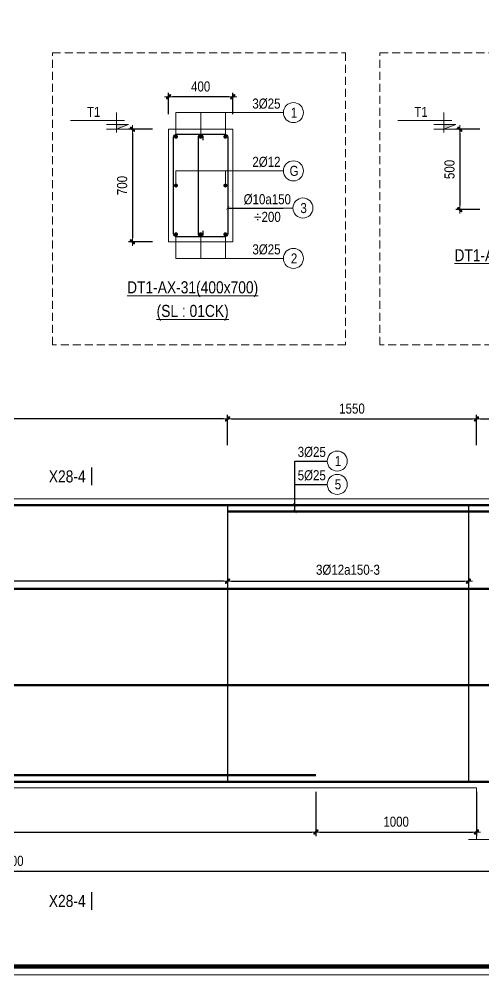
# Model space of a CAD drawing. Header units: millimetres. Extents: x 397144 to 8960116, y 345581 to 674207.
# Drawn here: x 5002017 to 5004912, y 648891 to 654840 of the extents above; entities that cross this region are included whole.
import ezdxf
from ezdxf.enums import TextEntityAlignment as Align
from ezdxf.xclip import XClip

# ---------------------------------------------------------------- set-up
doc = ezdxf.new("R2010")
doc.units = ezdxf.units.MM
doc.header["$XCLIPFRAME"] = 0
doc.header["$PDSIZE"] = -10
doc.linetypes.add('HIDDEN', pattern=[0.375, 0.25, -0.125])
doc.layers.get('0').update_dxf_attribs({"linetype": 'CONTINUOUS'})
doc.layers.get('Defpoints').update_dxf_attribs({"color": 12, "linetype": 'CONTINUOUS'})
for name, color, linetype, lineweight in [('CDAI', 8, 'CONTINUOUS', 30), ('CTHEP', 2, 'CONTINUOUS', 50), ('DBAO', 3, 'CONTINUOUS', 20), ('DGIONG', 4, 'CONTINUOUS', 13), ('KTH', 150, 'CONTINUOUS', 5), ('Net khuat', 8, 'HIDDEN', 13), ('STICK', 1, 'CONTINUOUS', 9), ('TEXT', 7, 'CONTINUOUS', 15)]:
    doc.layers.add(name, color=color, linetype=linetype, lineweight=lineweight)
doc.layers.add('HATCH', color=7, linetype='CONTINUOUS', lineweight=5, true_color=0x2491ff)
doc.styles.add('Star-HelCon', font='VHELVCN_0.TTF')
doc.styles.add('TTP-HelCon', font='VHELVCN_0.TTF')
doc.styles.add('VNI-HELVE-CONDENSE', font='VHELVCN_0.TTF')
doc.dimstyles.new('kc-25', dxfattribs={"dimtxt": 62.5, "dimasz": 20, "dimexe": 20, "dimexo": 50, "dimgap": 25, "dimtad": 3, "dimdec": 0, "dimzin": 0, "dimdsep": 46, "dimtxsty": 'VNI-HELVE-CONDENSE', "dimblk": 'DIM', "dimcen": 2.5, "dimclrd": 256, "dimclre": 154, "dimclrt": 7, "dimaunit": 1, "dimadec": 0, "dimazin": 0, "dimtfac": 1, "dimtdec": 0, "dimtix": 1, "dimtmove": 0, "dimatfit": 3, "dimldrblk": 'DOT', "dimfxl": 1, "dimtolj": 1, "dimtzin": 0, "dimarcsym": 0})
doc.dimstyles.new('TTP-25', dxfattribs={"dimscale": 25, "dimtxt": 2.5, "dimasz": 1, "dimexe": 1, "dimexo": 1, "dimgap": 0.09, "dimtad": 0, "dimdec": 4, "dimrnd": 5, "dimzin": 9, "dimdsep": 46, "dimtxsty": 'TTP-HelCon', "dimblk": 'Stick1', "dimcen": 0.09, "dimdle": 1.5, "dimclrd": 256, "dimclre": 256, "dimclrt": 7, "dimadec": 0, "dimazin": 0, "dimtfac": 1, "dimtdec": 4, "dimtmove": 0, "dimatfit": 3, "dimldrblk": '_ArchTick1', "dimfxl": 1, "dimtvp": 1, "dimtolj": 1, "dimtzin": 0, "dimarcsym": 0})

# ---------------------------------------------------------------- blocks, each defined once
blk = doc.blocks.new('CHG_XX_Khung ten')
blk.add_lwpolyline([(15, 579), (826, 579), (826, 15), (15, 15)], close=True)
at = {"color": 4, "linetype": 'Continuous', "const_width": 1}
blk.add_lwpolyline([(17, 577), (824, 577), (824, 17), (17, 17)], close=True, dxfattribs=at)
blk = doc.blocks.new('Stick1')
at = {"layer": 'STICK'}
h = blk.add_hatch(color=256, dxfattribs=at)
edge = h.paths.add_edge_path()
edge.add_line((0.3, 0.5), (-0.5, -0.3))
edge.add_arc((-0.4, -0.4), 0.141, 135, 315)
edge.add_line((-0.3, -0.5), (0.5, 0.3))
edge.add_arc((0.4, 0.4), 0.141, 315, 495)
blk.add_line((1, 0), (-1, 0), dxfattribs=at)
blk.add_lwpolyline([(0.3, 0.5), (-0.5, -0.3, 1), (-0.3, -0.5), (0.5, 0.3, 1), (0.3, 0.5, 1)], format="xyb", dxfattribs=at)
blk = doc.blocks.new('*D835')
at = {"layer": 'Defpoints', "color": 0, "ltscale": 500, "transparency": 16777216}
for p in [(5002947.7, 654356.8), (5002947.7, 654223.6), (5003347.7, 654223.6)]:
    blk.add_point(p, dxfattribs=at)
at = {"layer": 'KTH', "lineweight": -2, "ltscale": 500, "transparency": 16777216}
for p, q in [((5002947.7, 654248.6), (5002947.7, 654381.8)), ((5003322.7, 654356.8), (5002972.7, 654356.8)), ((5003347.7, 654248.6), (5003347.7, 654381.8))]:
    blk.add_line(p, q, dxfattribs=at)
at = {"layer": 'KTH', "lineweight": -2, "ltscale": 500, "transparency": 16777216, "xscale": 25, "yscale": 25, "zscale": 25, "rotation": 180}
blk.add_blockref('Stick1', (5002947.7, 654356.8), dxfattribs=at)
at = {"layer": 'KTH', "lineweight": -2, "ltscale": 500, "transparency": 16777216, "xscale": 25, "yscale": 25, "zscale": 25}
blk.add_blockref('Stick1', (5003347.7, 654356.8), dxfattribs=at)
at = {"layer": 'KTH', "color": 7, "ltscale": 500, "transparency": 16777216, "insert": (5003147.7, 654420.6), "char_height": 62.5, "attachment_point": 5, "style": 'TTP-HelCon'}
blk.add_mtext('\\A1;400', dxfattribs=at)
blk = doc.blocks.new('_ArchTick1')
at = {"color": 0, "const_width": 3.81}
blk.add_lwpolyline([(-12.7, -12.7), (12.7, 12.7)], dxfattribs=at)
blk = doc.blocks.new('*D836')
at = {"layer": 'Defpoints', "color": 0, "ltscale": 500, "transparency": 16777216}
for p in [(5002872.6, 654154.5), (5002722.7, 653454.5), (5002872.6, 653454.5)]:
    blk.add_point(p, dxfattribs=at)
at = {"layer": 'KTH', "lineweight": -2, "ltscale": 500, "transparency": 16777216}
for p, q in [((5002847.6, 654154.5), (5002697.7, 654154.5)), ((5002722.7, 654129.5), (5002722.7, 653479.5)), ((5002847.6, 653454.5), (5002697.7, 653454.5))]:
    blk.add_line(p, q, dxfattribs=at)
at = {"layer": 'KTH', "lineweight": -2, "ltscale": 500, "transparency": 16777216, "xscale": 25, "yscale": 25, "zscale": 25}
for p, rotation in [((5002722.7, 654154.5), 90), ((5002722.7, 653454.5), 270)]:
    blk.add_blockref('Stick1', p, dxfattribs=dict(at, rotation=rotation))
at = {"layer": 'KTH', "color": 7, "ltscale": 500, "transparency": 16777216, "insert": (5002658.9, 653804.5), "char_height": 62.5, "attachment_point": 5, "rotation": 90, "style": 'TTP-HelCon'}
blk.add_mtext('\\A1;700', dxfattribs=at)
blk = doc.blocks.new('CODE')
at = {"layer": 'DBAO'}
for p, q in [((-62.5, -20), (-62.5, 105)), ((-62.5, 0), (-137.5, 30)), ((-137.5, 30), (0, 30)), ((-137.5, 0), (0, 0)), ((-112.5, 55), (223.6, 55))]:
    blk.add_line(p, q, dxfattribs=at)
at = {"layer": 'HATCH', "color": 1}
blk.add_solid([(-62.5, 0), (-137.5, 30), (-62.5, 30)], dxfattribs=at)
blk = doc.blocks.new('DIM')
h = blk.add_hatch(color=1)
h.paths.add_polyline_path([(0.49, 0.29, 1), (0.29, 0.49), (-0.19, 0), (0.19, 0)])
h.paths.add_polyline_path([(0.19, 0), (-0.19, 0), (-0.49, -0.29, 1), (-0.29, -0.49)])
at = {"color": 9}
for p, q in [((-0.19, 0), (-1.5, 0)), ((0.19, 0), (1.5, 0))]:
    blk.add_line(p, q, dxfattribs=at)
at = {"color": 1}
for p, q in [((-0.49, -0.29), (0.29, 0.49)), ((-0.29, -0.49), (0.49, 0.29)), ((-0.19, 0), (0.19, 0))]:
    blk.add_line(p, q, dxfattribs=at)
blk.add_arc((-0.39, -0.39), 0.138, 135, 315, dxfattribs=at)
blk = doc.blocks.new('*D840')
at = {"layer": 'Defpoints', "color": 0, "ltscale": 500, "transparency": 16777216}
for p in [(5004911.4, 654154.5), (5004761.5, 653654.5), (5004911.4, 653654.5)]:
    blk.add_point(p, dxfattribs=at)
at = {"layer": 'KTH', "lineweight": -2, "ltscale": 500, "transparency": 16777216}
for p, q in [((5004886.4, 654154.5), (5004736.5, 654154.5)), ((5004761.5, 654129.5), (5004761.5, 653679.5)), ((5004886.4, 653654.5), (5004736.5, 653654.5))]:
    blk.add_line(p, q, dxfattribs=at)
at = {"layer": 'KTH', "lineweight": -2, "ltscale": 500, "transparency": 16777216, "xscale": 25, "yscale": 25, "zscale": 25}
for p, rotation in [((5004761.5, 654154.5), 90), ((5004761.5, 653654.5), 270)]:
    blk.add_blockref('Stick1', p, dxfattribs=dict(at, rotation=rotation))
at = {"layer": 'KTH', "color": 7, "ltscale": 500, "transparency": 16777216, "insert": (5004697.7, 653904.5), "char_height": 62.5, "attachment_point": 5, "rotation": 90, "style": 'TTP-HelCon'}
blk.add_mtext('\\A1;500', dxfattribs=at)
blk = doc.blocks.new('*D2157')
at = {"layer": 'Defpoints', "color": 0, "transparency": 16777216}
for p in [(5285050.9, 617494.8), (5284450.9, 617305.8), (5285050.9, 617305.8)]:
    blk.add_point(p, dxfattribs=at)
at = {"layer": 'KTH', "lineweight": -2, "transparency": 16777216}
for p, q in [((5284450.9, 617330.8), (5284450.9, 617519.8)), ((5285050.9, 617330.8), (5285050.9, 617519.8)), ((5284475.9, 617494.8), (5285025.9, 617494.8))]:
    blk.add_line(p, q, dxfattribs=at)
at = {"layer": 'KTH', "lineweight": -2, "transparency": 16777216, "xscale": 25, "yscale": 25, "zscale": 25, "rotation": 180}
blk.add_blockref('Stick1', (5284450.9, 617494.8), dxfattribs=at)
at = {"layer": 'KTH', "lineweight": -2, "transparency": 16777216, "xscale": 25, "yscale": 25, "zscale": 25}
blk.add_blockref('Stick1', (5285050.9, 617494.8), dxfattribs=at)
at = {"layer": 'KTH', "color": 7, "transparency": 16777216, "insert": (5284750.9, 617558.6), "char_height": 62.5, "attachment_point": 5, "style": 'TTP-HelCon'}
blk.add_mtext('\\A1;600', dxfattribs=at)
blk = doc.blocks.new('*D2181')
at = {"layer": 'Defpoints', "color": 0, "transparency": 16777216}
for p in [(5278300.9, 614863.6), (5284800.9, 614841.1), (5284800.9, 614679.3)]:
    blk.add_point(p, dxfattribs=at)
at = {"layer": 'KTH', "lineweight": -2, "transparency": 16777216}
for p, q in [((5278300.9, 614838.6), (5278300.9, 614654.3)), ((5284800.9, 614816.1), (5284800.9, 614654.3)), ((5278325.9, 614679.3), (5284775.9, 614679.3))]:
    blk.add_line(p, q, dxfattribs=at)
at = {"layer": 'KTH', "lineweight": -2, "transparency": 16777216, "xscale": 25, "yscale": 25, "zscale": 25, "rotation": 180}
blk.add_blockref('Stick1', (5278300.9, 614679.3), dxfattribs=at)
at = {"layer": 'KTH', "lineweight": -2, "transparency": 16777216, "xscale": 25, "yscale": 25, "zscale": 25}
blk.add_blockref('Stick1', (5284800.9, 614679.3), dxfattribs=at)
at = {"layer": 'KTH', "color": 7, "transparency": 16777216, "insert": (5281550.9, 614743.1), "char_height": 62.5, "attachment_point": 5, "style": 'TTP-HelCon'}
blk.add_mtext('\\A1;6500', dxfattribs=at)
blk = doc.blocks.new('*D2139')
at = {"layer": 'Defpoints', "color": 0, "transparency": 16777216}
for p in [(5282900.9, 616767.4), (5284400.8, 616767.4), (5284400.8, 616484.6)]:
    blk.add_point(p, dxfattribs=at)
at = {"layer": 'KTH', "lineweight": -2, "transparency": 16777216}
for p, q in [((5282900.9, 616742.4), (5282900.9, 616459.6)), ((5284400.8, 616742.4), (5284400.8, 616459.6)), ((5282925.9, 616484.6), (5284375.8, 616484.6))]:
    blk.add_line(p, q, dxfattribs=at)
at = {"layer": 'KTH', "lineweight": -2, "transparency": 16777216, "xscale": 25, "yscale": 25, "zscale": 25, "rotation": 180}
blk.add_blockref('Stick1', (5282900.9, 616484.6), dxfattribs=at)
at = {"layer": 'KTH', "lineweight": -2, "transparency": 16777216, "xscale": 25, "yscale": 25, "zscale": 25}
blk.add_blockref('Stick1', (5284400.8, 616484.6), dxfattribs=at)
at = {"layer": 'KTH', "color": 7, "transparency": 16777216, "insert": (5283650.8, 616554.6), "char_height": 62.5, "attachment_point": 5, "style": 'TTP-HelCon'}
blk.add_mtext('\\A1;3Þ12a150-3', dxfattribs=at)
blk = doc.blocks.new('*D2140')
at = {"layer": 'Defpoints', "color": 0, "transparency": 16777216}
for p in [(5284450.9, 617494.8), (5284450.9, 617330.8), (5282900.9, 617305.8)]:
    blk.add_point(p, dxfattribs=at)
at = {"layer": 'KTH', "lineweight": -2, "transparency": 16777216}
for p, q in [((5282900.9, 617330.8), (5282900.9, 617519.8)), ((5284450.9, 617355.8), (5284450.9, 617519.8)), ((5282925.9, 617494.8), (5284425.9, 617494.8))]:
    blk.add_line(p, q, dxfattribs=at)
at = {"layer": 'KTH', "lineweight": -2, "transparency": 16777216, "xscale": 25, "yscale": 25, "zscale": 25, "rotation": 180}
blk.add_blockref('Stick1', (5282900.9, 617494.8), dxfattribs=at)
at = {"layer": 'KTH', "lineweight": -2, "transparency": 16777216, "xscale": 25, "yscale": 25, "zscale": 25}
blk.add_blockref('Stick1', (5284450.9, 617494.8), dxfattribs=at)
at = {"layer": 'KTH', "color": 7, "transparency": 16777216, "insert": (5283675.9, 617558.6), "char_height": 62.5, "attachment_point": 5, "style": 'TTP-HelCon'}
blk.add_mtext('\\A1;1550', dxfattribs=at)
blk = doc.blocks.new('*D2141')
at = {"layer": 'Defpoints', "color": 0, "transparency": 16777216}
for p in [(5279800.9, 617494.8), (5279800.9, 617330.8), (5282900.9, 617305.8)]:
    blk.add_point(p, dxfattribs=at)
at = {"layer": 'KTH', "lineweight": -2, "transparency": 16777216}
for p, q in [((5279800.9, 617355.8), (5279800.9, 617519.8)), ((5282900.9, 617330.8), (5282900.9, 617519.8)), ((5282875.9, 617494.8), (5279825.9, 617494.8))]:
    blk.add_line(p, q, dxfattribs=at)
at = {"layer": 'KTH', "lineweight": -2, "transparency": 16777216, "xscale": 25, "yscale": 25, "zscale": 25, "rotation": 180}
blk.add_blockref('Stick1', (5279800.9, 617494.8), dxfattribs=at)
at = {"layer": 'KTH', "lineweight": -2, "transparency": 16777216, "xscale": 25, "yscale": 25, "zscale": 25}
blk.add_blockref('Stick1', (5282900.9, 617494.8), dxfattribs=at)
at = {"layer": 'KTH', "color": 7, "transparency": 16777216, "insert": (5281350.9, 617558.6), "char_height": 62.5, "attachment_point": 5, "style": 'TTP-HelCon'}
blk.add_mtext('\\A1;3100', dxfattribs=at)
blk = doc.blocks.new('*D2142')
at = {"layer": 'Defpoints', "color": 0, "transparency": 16777216}
for p in [(5279800.9, 616767.5), (5282900.9, 616647.6), (5279800.9, 616484.5)]:
    blk.add_point(p, dxfattribs=at)
at = {"layer": 'KTH', "lineweight": -2, "transparency": 16777216}
for p, q in [((5279800.9, 616742.5), (5279800.9, 616459.5)), ((5282900.9, 616622.6), (5282900.9, 616459.5)), ((5282875.9, 616484.5), (5279825.9, 616484.5))]:
    blk.add_line(p, q, dxfattribs=at)
at = {"layer": 'KTH', "lineweight": -2, "transparency": 16777216, "xscale": 25, "yscale": 25, "zscale": 25, "rotation": 180}
blk.add_blockref('Stick1', (5279800.9, 616484.5), dxfattribs=at)
at = {"layer": 'KTH', "lineweight": -2, "transparency": 16777216, "xscale": 25, "yscale": 25, "zscale": 25}
blk.add_blockref('Stick1', (5282900.9, 616484.5), dxfattribs=at)
at = {"layer": 'KTH', "color": 7, "transparency": 16777216, "insert": (5281350.9, 616554.4), "char_height": 62.5, "attachment_point": 5, "style": 'TTP-HelCon'}
blk.add_mtext('\\A1;3Þ12a200-3', dxfattribs=at)
blk = doc.blocks.new('*D2148')
at = {"layer": 'Defpoints', "color": 0, "transparency": 16777216}
for p in [(5279250.9, 615197.4), (5283450.8, 615134.8), (5283450.8, 614923.2)]:
    blk.add_point(p, dxfattribs=at)
at = {"layer": 'KTH', "lineweight": -2, "transparency": 16777216}
for p, q in [((5279250.9, 615172.4), (5279250.9, 614898.2)), ((5283450.8, 615109.8), (5283450.8, 614898.2)), ((5279275.9, 614923.2), (5283425.8, 614923.2))]:
    blk.add_line(p, q, dxfattribs=at)
at = {"layer": 'KTH', "lineweight": -2, "transparency": 16777216, "xscale": 25, "yscale": 25, "zscale": 25, "rotation": 180}
blk.add_blockref('Stick1', (5279250.9, 614923.2), dxfattribs=at)
at = {"layer": 'KTH', "lineweight": -2, "transparency": 16777216, "xscale": 25, "yscale": 25, "zscale": 25}
blk.add_blockref('Stick1', (5283450.8, 614923.2), dxfattribs=at)
at = {"layer": 'KTH', "color": 7, "transparency": 16777216, "insert": (5281350.9, 614987), "char_height": 62.5, "attachment_point": 5, "style": 'TTP-HelCon'}
blk.add_mtext('\\A1;4200', dxfattribs=at)
blk = doc.blocks.new('*D2149')
at = {"layer": 'Defpoints', "color": 0, "transparency": 16777216}
for p in [(5283450.8, 615197.4), (5284450.8, 615197.4), (5284450.8, 614923.2)]:
    blk.add_point(p, dxfattribs=at)
at = {"layer": 'KTH', "lineweight": -2, "transparency": 16777216}
for p, q in [((5283450.8, 615172.4), (5283450.8, 614898.2)), ((5284450.8, 615172.4), (5284450.8, 614898.2)), ((5283475.8, 614923.2), (5284425.8, 614923.2))]:
    blk.add_line(p, q, dxfattribs=at)
at = {"layer": 'KTH', "lineweight": -2, "transparency": 16777216, "xscale": 25, "yscale": 25, "zscale": 25, "rotation": 180}
blk.add_blockref('Stick1', (5283450.8, 614923.2), dxfattribs=at)
at = {"layer": 'KTH', "lineweight": -2, "transparency": 16777216, "xscale": 25, "yscale": 25, "zscale": 25}
blk.add_blockref('Stick1', (5284450.8, 614923.2), dxfattribs=at)
at = {"layer": 'KTH', "color": 7, "transparency": 16777216, "insert": (5283950.8, 614987), "char_height": 62.5, "attachment_point": 5, "style": 'TTP-HelCon'}
blk.add_mtext('\\A1;1000', dxfattribs=at)
blk = doc.blocks.new('MC')
at = {"layer": 'CTHEP', "const_width": 10}
blk.add_lwpolyline([(0, 150), (0, 0)], dxfattribs=at)
at = {"layer": 'TEXT', "style": 'TTP-HelCon'}
blk.add_attdef('A', text='', height=100, dxfattribs=at).set_placement((-50, 25.5), align=Align.RIGHT)
blk = doc.blocks.new('AX-39')
at = {"layer": 'CTHEP'}
blk.add_line((5210975.04145, 681013.42943), (5247672.67727, 681013.45884), dxfattribs=at)
blk.add_lwpolyline([(5210787.11638, 680705.47081), (5210787.11638, 681304.42943, -0.414213562), (5210807.11638, 681324.42943), (5247822.11639, 681324.37324, -0.414213562), (5247842.11639, 681304.37324), (5247842.11639, 680698.9725)], format="xyb", dxfattribs=at)
blk.add_lwpolyline([(5210824.90854, 681240.70867), (5210824.90854, 680702.42943), (5247796.89795, 680702.42746), (5247796.89795, 681150.21806)], dxfattribs=at)
at = {"layer": 'DBAO'}
blk.add_line((5247892.11639, 681363.14963), (5210742.11638, 681363.43576), dxfattribs=at)
blk = doc.blocks.new('AX-28')
at = {"layer": 'CDAI', "ltscale": 52.5}
for p, q in [((5282900.85847, 616962.4021), (5282900.85847, 615236.44682)), ((5284400.84035, 616962.4021), (5284400.84035, 615232.4021))]:
    blk.add_line(p, q, dxfattribs=at)
at = {"layer": 'CTHEP'}
for p, q in [((5277868.93502, 616436.45263), (5292913.80704, 616436.39737)), ((5277868.93502, 615836.45263), (5292913.80704, 615836.39737)), ((5279250.85847, 615276.4332), (5283450.8427, 615276.35767))]:
    blk.add_line(p, q, dxfattribs=at)
blk.add_lwpolyline([(5264065.14349, 616958.44104), (5293080.85847, 616958.39699, -0.414213562), (5293100.85847, 616938.39699), (5293100.85847, 615232.99626)], format="xyb", dxfattribs=at)
at = {"layer": 'CTHEP', "flags": 128}
blk.add_lwpolyline([(5286999.88305, 616918.46836), (5282900.85847, 616918.46625)], dxfattribs=at)
at = {"layer": 'CTHEP'}
blk.add_lwpolyline([(5277716.30326, 616170.35098), (5277716.30326, 615236.45319), (5293016.3719, 615236.39699), (5293016.3719, 616028.63979)], dxfattribs=at)
at = {"layer": 'DBAO'}
for p, q in [((5293150.85847, 616997.17339), (5264000.85115, 616997.3979)), ((5278250.85847, 615197.39689), (5284450.84374, 615197.33124)), ((5284450.84035, 614877.45319), (5284450.84374, 615197.39689))]:
    blk.add_line(p, q, dxfattribs=at)
at = {"layer": 'DGIONG'}
blk.add_lwpolyline([(5284400.8677, 614877.45319), (5284625.8677, 614877.45319), (5284625.8677, 614927.45319), (5284725.8677, 614827.45319), (5284725.8677, 614877.45319), (5285100.86695, 614877.44936)], dxfattribs=at)
for centre in [(5283584.12531, 617232.29582), (5283584.12531, 617086.99682)]:
    blk.add_circle(centre, 62.5, dxfattribs=at)
at = {"xscale": 0.75, "yscale": 0.75, "zscale": 0.75}
for p in [(5282054.35784, 617080.32856), (5282054.35784, 614437.53869)]:
    blk.add_blockref('MC', p, dxfattribs=at).add_auto_attribs({'A': 'X28-4'})
at = {"layer": 'TEXT', "style": 'TTP-HelCon'}
for s, p in [('3Þ25', (5283337.61526, 617258.14876)), ('5Þ25', (5283337.61526, 617112.84976))]:
    blk.add_text(s, height=62.5, dxfattribs=at).set_placement(p)
at = {"layer": 'TEXT', "style": 'Star-HelCon'}
for s, p in [('1', (5283588.29197, 617232.29582)), ('5', (5283588.29197, 617086.99682))]:
    blk.add_text(s, height=62.5, dxfattribs=at).set_placement(p, align=Align.MIDDLE)
at = {"layer": 'KTH'}
for base, p1, p2, picture, middle in [((5279800.85847, 617494.79644), (5282900.85847, 617305.79133), (5279800.85847, 617330.79133), '*D2141', (5281350.85847, 617558.62978)), ((5284450.85847, 617494.79644), (5282900.85847, 617305.79133), (5284450.85847, 617330.79133), '*D2140', (5283675.85847, 617558.62978)), ((5285050.85847, 617494.79644), (5284450.85847, 617305.79133), (5285050.85847, 617305.79133), '*D2157', (5284750.85847, 617558.62978)), ((5284800.85847, 614679.26023), (5278300.85847, 614863.55623), (5284800.85847, 614841.07695), '*D2181', (5281550.85847, 614743.09356))]:
    dim = blk.add_linear_dim(base=base, p1=p1, p2=p2, angle=180, dimstyle='TTP-25', override={"dimtmove": 1}, dxfattribs=at)
    dim.commit()
    dim.dimension.update_dxf_attribs({"geometry": picture, "text_midpoint": middle})
dim = blk.add_linear_dim(base=(5279800.85847, 616484.49257), p1=(5282900.85847, 616647.57285), p2=(5279800.85847, 616767.54708), angle=180, text='3Þ12a200-3', dimstyle='TTP-25', override={"dimtmove": 1}, dxfattribs=at)
dim.commit()
dim.dimension.update_dxf_attribs({"geometry": '*D2142', "text_midpoint": (5281350.85847, 616554.40923)})
dim = blk.add_linear_dim(base=(5284400.84035, 616484.63754), p1=(5282900.85847, 616767.4021), p2=(5284400.84035, 616767.4021), text='3Þ12a150-3', dimstyle='TTP-25', override={"dimtmove": 1}, dxfattribs=at)
dim.commit()
dim.dimension.update_dxf_attribs({"geometry": '*D2139', "text_midpoint": (5283650.84941, 616554.5542)})
for base, p1, p2, picture, middle in [((5283450.8427, 614923.20499), (5279250.85847, 615197.43501), (5283450.8427, 615134.75595), '*D2148', (5281350.85059, 614987.03832)), ((5284450.8427, 614923.19485), (5283450.8427, 615197.42704), (5284450.8427, 615197.4127), '*D2149', (5283950.8427, 614987.02818))]:
    dim = blk.add_linear_dim(base=base, p1=p1, p2=p2, dimstyle='TTP-25', override={"dimtmove": 1}, dxfattribs=at)
    dim.commit()
    dim.dimension.update_dxf_attribs({"geometry": picture, "text_midpoint": middle})
at = {"layer": 'DGIONG'}
for points in [[(5283319.10349, 616958.48771), (5283319.10322, 617232.29582), (5283521.62531, 617232.29582)], [(5283319.10313, 616918.48771), (5283319.10287, 617086.99682), (5283521.62495, 617086.99682)]]:
    blk.add_leader(points, dimstyle='kc-25', override={"dimtad": 0, "dimldrblk": 'ArchTick', "dimfxl": 100, "dimarcsym": 1}, dxfattribs=at)

msp = doc.modelspace()

# ---------------------------------------------------------------- block references
at = {"layer": 'DBAO'}
ref = msp.add_blockref('AX-39', (-206900.63462, -28128.673), dxfattribs=at)
XClip(ref).set_block_clipping_path([(5226626.9886538107, 679736.3085963837), (5239992.9807889815, 682021.5505509712)])
ref = msp.add_blockref('AX-39', (-219265.51605, -30762.34592), dxfattribs=at)
XClip(ref).set_block_clipping_path([(5239000.2721931562, 679728.7219401272), (5248003.1693263389, 682021.5505509712)])
at = {"layer": 'KTH', "ltscale": 0.8, "xscale": 25.92478421702978, "yscale": 25.92478421702978, "zscale": 25.92478421702978}
msp.add_blockref('CHG_XX_Khung ten', (4997258.83027, 648501.85593), dxfattribs=at)

# ---------------------------------------------------------------- next in the draw order: linework, layer by layer
at = {"layer": 'CDAI', "ltscale": 0.8}
msp.add_lwpolyline([(4997699.5516, 663460.45642), (5015069.15702, 663460.45642), (5015069.15702, 648942.57726), (4997699.5516, 648942.57726)], close=True, dxfattribs=at)
msp.add_lwpolyline([(4997699.5516, 663460.45642), (5015069.15702, 663460.45642), (5015069.15702, 648942.57726), (4997699.5516, 648942.57726)], close=True, dxfattribs=at)
msp.add_lwpolyline([(4997699.5516, 663460.45642), (5015069.15702, 663460.45642), (5015069.15702, 648942.57726), (4997699.5516, 648942.57726)], close=True, dxfattribs=at)
at = {"layer": 'CDAI'}
msp.add_lwpolyline([(5002997.72403, 654123.29148), (5003297.72403, 654123.29148, -0.4142135624), (5003316.47403, 654104.54148), (5003316.47403, 653504.54148, -0.4142135624), (5003297.72403, 653485.79148), (5002997.72403, 653485.79148, -0.4142135624), (5002978.97403, 653504.54148), (5002978.97403, 654104.54148, -0.4142135624)], format="xyb", close=True, dxfattribs=at)
msp.add_lwpolyline([(5003162.72403, 654086.37149), (5003162.72403, 654108.29148, 0.4142135624), (5003147.72403, 654123.29148), (5003147.72403, 654123.29148, 0.4142135624), (5003132.72403, 654108.29148), (5003132.72403, 653500.79148, 0.4142135624), (5003147.72403, 653485.79148), (5003147.72403, 653485.79148, 0.4142135624), (5003162.72403, 653500.79148), (5003162.72403, 653522.71147)], format="xyb", dxfattribs=at)
at = {"layer": 'CTHEP', "const_width": 12.5}
for points in [[(5002987.72403, 654108.29148, 1), (5003000.22403, 654108.29148, 1)], [(5003141.47403, 654108.29148, 1), (5003153.97403, 654108.29148, 1)], [(5003295.22403, 654108.29148, 1), (5003307.72403, 654108.29148, 1)], [(5002987.72403, 653804.54148, 1), (5003000.22403, 653804.54148, 1)], [(5003295.22403, 653804.54148, 1), (5003307.72403, 653804.54148, 1)], [(5002987.72403, 653500.79148, 1), (5003000.22403, 653500.79148, 1)], [(5003141.47403, 653500.79148, 1), (5003153.97403, 653500.79148, 1)], [(5003295.22403, 653500.79148, 1), (5003307.72403, 653500.79148, 1)]]:
    msp.add_lwpolyline(points, format="xyb", close=True, dxfattribs=at)
at = {"layer": 'DBAO', "flags": 128}
for points in [[(5003347.72403, 654154.54148), (5003347.72403, 653454.54148), (5002947.72403, 653454.54148), (5002947.72403, 654154.54148)], [(5002947.72403, 654154.54148), (5003347.72403, 654154.54148)]]:
    msp.add_lwpolyline(points, dxfattribs=at)
at = {"layer": 'DGIONG'}
for p, q in [((5002993.97403, 654108.29148), (5002993.97403, 654258.29148)), ((5002993.97403, 654258.29148), (5003662.72403, 654258.29148)), ((5003147.72403, 654108.29148), (5003147.72403, 654258.29148)), ((5003301.47403, 654108.29148), (5003301.47403, 654258.29148)), ((5002993.97403, 653804.54148), (5002993.97403, 653895.69913)), ((5002993.97403, 653895.69913), (5003662.72403, 653895.69913)), ((5003301.47403, 653804.54148), (5003301.47403, 653895.69913)), ((5003316.47403, 653664.39976), (5003722.22403, 653664.39976)), ((5002993.97403, 653350.79148), (5002993.97403, 653500.79148)), ((5003147.72403, 653350.79148), (5003147.72403, 653500.79148)), ((5003301.47403, 653350.79148), (5003301.47403, 653500.79148)), ((5002993.97403, 653350.79148), (5003662.72403, 653350.79148))]:
    msp.add_line(p, q, dxfattribs=at)
for centre in [(5003725.22403, 654258.29148), (5003725.22403, 653895.69913), (5003784.72403, 653664.39976), (5003725.22403, 653350.79148)]:
    msp.add_circle(centre, 62.5, dxfattribs=at)
at = {"layer": 'Net khuat', "ltscale": 200}
for points in [[(5002225.70479, 654630.84289), (5004050.79508, 654630.84289), (5004050.79508, 652812.55074), (5002225.70479, 652812.55074)], [(5004264.49146, 654630.84289), (5006089.58175, 654630.84289), (5006089.58175, 652812.55074), (5004264.49146, 652812.55074)]]:
    msp.add_lwpolyline(points, close=True, dxfattribs=at)

# ---------------------------------------------------------------- next in the draw order: block references
at = {"layer": 'CDAI'}
ref = msp.add_blockref('AX-28', (-279585.69011, 34856.96031), dxfattribs=at)
XClip(ref).set_block_clipping_path([(5277476.4267861238, 614211.576175547), (5293382.1857972499, 617647.0229285841)])
at = {"layer": 'KTH', "linetype": 'Continuous', "xscale": -1}
for p in [(5002560.23748, 654154.54148), (5004599.02415, 654154.54148)]:
    msp.add_blockref('CODE', p, dxfattribs=at)

# ---------------------------------------------------------------- next in the draw order: texts
at = {"layer": 'TEXT', "style": 'TTP-HelCon'}
for s, height, p in [('3Þ25', 62.5, (5003557.22403, 654283.29148)), ('2Þ12', 62.5, (5003557.22403, 653920.69913)), ('Þ10a150', 62.5, (5003562.72403, 653687.89976)), ('÷200', 62.5, (5003562.72403, 653578.14976)), ('3Þ25', 62.5, (5003557.48937, 653375.79148)), ('%%UDT1-AX-32(300x500)', 75, (5005136.5107, 653333.20945)), ('%%UDT1-AX-31(400x700)', 75, (5003097.72403, 653133.20945)), ('%%U(SL : 01CK)', 75, (5003097.72403, 652986.31485))]:
    msp.add_text(s, height=height, dxfattribs=at).set_placement(p, align=Align.CENTER)
for p in [(5002602.50414, 654231.53648), (5004641.29082, 654231.53648)]:
    msp.add_text('T1    ', height=62.5, dxfattribs=at).set_placement(p, align=Align.RIGHT)
at = {"layer": 'TEXT', "style": 'Star-HelCon'}
for s, p in [('1', (5003729.3907, 654258.29148)), ('G', (5003729.3907, 653895.69913)), ('3', (5003788.8907, 653664.39976)), ('2', (5003729.3907, 653350.79148))]:
    msp.add_text(s, height=62.5, dxfattribs=at).set_placement(p, align=Align.MIDDLE)

# ---------------------------------------------------------------- next in the draw order: dimensions: what is measured, and where the dimension line sits
at = {"layer": 'KTH', "ltscale": 500}
dim = msp.add_linear_dim(base=(5002947.72403, 654356.79148), p1=(5003347.72403, 654223.55343), p2=(5002947.72403, 654223.55343), dimstyle='TTP-25', override={"dimtxsty": 'TTP-HelCon'}, dxfattribs=at)
dim.commit()
dim.dimension.update_dxf_attribs({"geometry": '*D835', "text_midpoint": (5003147.72403, 654420.62482)})
for base, p1, p2, picture, middle in [((5002722.73748, 653454.54148), (5002872.57029, 654154.54148), (5002872.57029, 653454.54148), '*D836', (5002658.90414, 653804.54148)), ((5004761.52415, 653654.54148), (5004911.35696, 654154.54148), (5004911.35696, 653654.54148), '*D840', (5004697.69082, 653904.54148))]:
    dim = msp.add_linear_dim(base=base, p1=p1, p2=p2, angle=90, dimstyle='TTP-25', override={"dimtxsty": 'TTP-HelCon'}, dxfattribs=at)
    dim.commit()
    dim.dimension.update_dxf_attribs({"geometry": picture, "text_midpoint": middle})

# ---------------------------------------------------------------- next in the draw order: leaders
at = {"layer": 'DGIONG'}
msp.add_leader([(5003316.47403, 653664.39976), (5003662.40448, 653664.39976)], dimstyle='kc-25', override={"dimtad": 0, "dimldrblk": 'ArchTick', "dimfxl": 100, "dimarcsym": 1}, dxfattribs=at)

doc.saveas('drawing.dxf')
